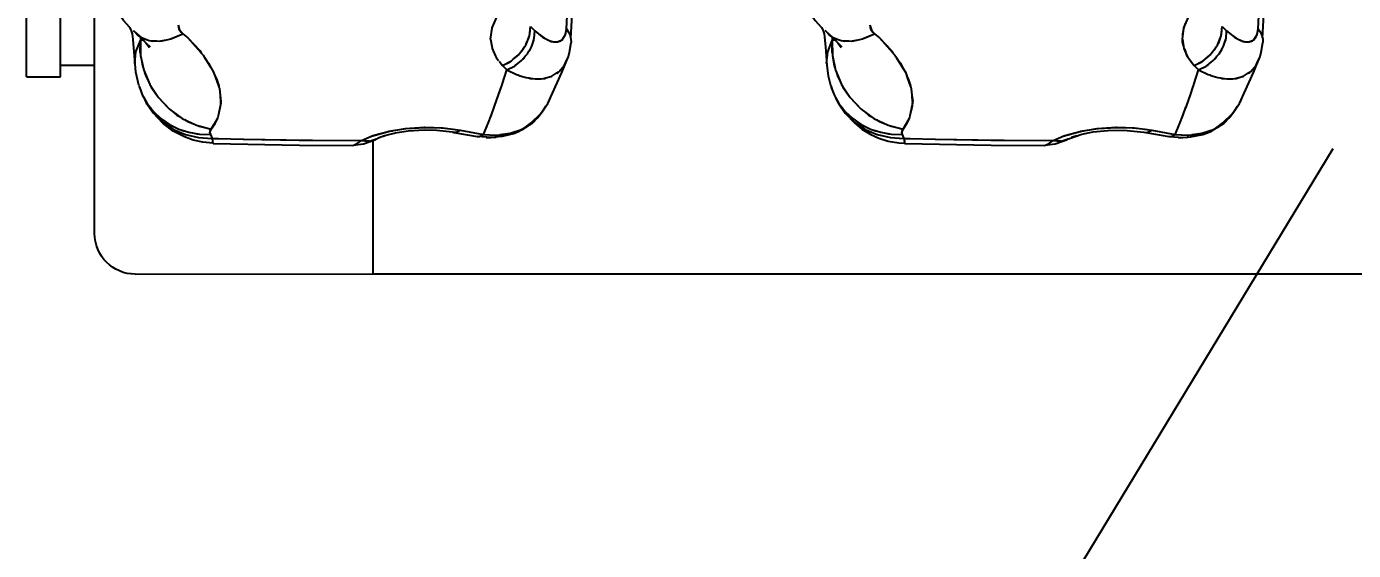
# Model space of a CAD drawing. Extents: x 33214 to 95067, y 8279 to 51908.
# Drawn here: x 42845.8 to 43236.1, y 19204.2 to 19358.4 of the extents above; entities that cross this region are included whole.
import ezdxf

# ---------------------------------------------------------------- set-up
doc = ezdxf.new("R2010")
doc.units = 0
doc.header["$LTSCALE"] = 300
doc.header["$MEASUREMENT"] = 0
doc.linetypes.add('DASHED', pattern=[0.75, 0.5, -0.25])
doc.linetypes.add('SNT-025', pattern=[0.74, 0.4, -0.17, 0, -0.17])
doc.layers.get('0').update_dxf_attribs({"linetype": 'CONTINUOUS'})
doc.layers.add('GENERATORSETT', color=1, linetype='CONTINUOUS')
doc.layers.add('Tanks', color=9, linetype='CONTINUOUS')
doc.styles.add('18', font='romans', dxfattribs={"height": 180})

# ---------------------------------------------------------------- blocks, each defined once
blk = doc.blocks.new('below 1-deck')
at = {"linetype": 'DASHED'}
blk.add_line((10000, -3525), (11000, -1875), dxfattribs=at)
at = {"linetype": 'DASHED', "style": '18'}
blk.add_text('Sludge', height=135, dxfattribs=at).set_placement((10192.14, -2758.46))
blk = doc.blocks.new('GENERATOR-BORDE')
at = {"layer": 'GENERATORSETT'}
for p, q in [((-2373.61, 567.46), (-2373.61, 567.43)), ((-2373.61, 567.43), (-2303.61, 567.32)), ((-2303.61, 567.32), (-1856.16, 567.34)), ((-2303.61, 567.32), (-2303.61, 564.17)), ((-2303.61, 567.32), (-2303.61, 564.17)), ((-2303.61, 564.17), (-2303.61, 535.12)), ((-2303.61, 564.17), (-2303.61, 535.12)), ((-2385.61, 555.46), (-2385.61, 526.54)), ((-2303.61, 535.12), (-2303.61, 534.94)), ((-2303.61, 535.12), (-2303.61, 534.94)), ((-2303.61, 534.94), (-2303.61, 528.11)), ((-2303.61, 534.94), (-2303.61, 528.11)), ((-2358.82, 526.39), (-2354.99, 527.27)), ((-2358.81, 526.39), (-2354.99, 527.28)), ((-2354.99, 527.27), (-2351.02, 527.49)), ((-2354.99, 527.28), (-2351.08, 527.49)), ((-2354.99, 527.28), (-2354.99, 527.28)), ((-2351.52, 526.36), (-2351.02, 527.5)), ((-2351.52, 526.36), (-2351.02, 527.49)), ((-2351.04, 527.49), (-2351.02, 527.5)), ((-2351.02, 527.49), (-2350.95, 527.52)), ((-2351.02, 527.49), (-2350.95, 527.52)), ((-2350.95, 527.52), (-2350.87, 528.52)), ((-2350.95, 527.52), (-2350.89, 528.42)), ((-2350.95, 527.52), (-2349.18, 527.56)), ((-2350.89, 528.42), (-2350.87, 528.52)), ((-2350.87, 528.52), (-2350.86, 528.63)), ((-2350.86, 528.63), (-2350.75, 528.97)), ((-2350.85, 528.69), (-2350.81, 528.9)), ((-2350.81, 528.9), (-2350.77, 528.91)), ((-2350.75, 528.97), (-2325.31, 529.46)), ((-2349.18, 527.56), (-2341.8, 527.69)), ((-2341.83, 527.69), (-2325.39, 528)), ((-2341.66, 527.69), (-2322.97, 528.02)), ((-2325.39, 528), (-2322.92, 528.02)), ((-2325.31, 529.46), (-2309.66, 529.55)), ((-2322.95, 528.02), (-2321.47, 528.04)), ((-2321.47, 528.04), (-2307.07, 528.1)), ((-2309.66, 529.55), (-2308.91, 529.32)), ((-2309.54, 529.52), (-2306.52, 529.14)), ((-2308.92, 529.32), (-2308.65, 529.24)), ((-2308.91, 529.31), (-2308.6, 529.22)), ((-2308.65, 529.24), (-2308.62, 529.22)), ((-2308.6, 529.22), (-2307.07, 528.1)), ((-2307.15, 528.16), (-2307.07, 528.1)), ((-2307.07, 528.1), (-2305.06, 528.33)), ((-2307.07, 528.1), (-2304.1, 526.85)), ((-2307.06, 528.1), (-2307.06, 528.1)), ((-2307.06, 528.1), (-2303.91, 526.79)), ((-2307.05, 528.1), (-2304.79, 528.27)), ((-2306.52, 529.14), (-2304.52, 528.46)), ((-2305.06, 528.33), (-2304.79, 528.27)), ((-2304.79, 528.27), (-2304.57, 528.29)), ((-2304.57, 528.29), (-2304.12, 528.13)), ((-2304.52, 528.46), (-2303.18, 527.94)), ((-2304.12, 528.13), (-2303.18, 527.94)), ((-2304.12, 528.13), (-2302.69, 527.65)), ((-2303.18, 527.94), (-2302.69, 527.65)), ((-2302.69, 527.65), (-2302.33, 527.52)), ((-2301.7, 527.1), (-2300.08, 526.68)), ((-2270.35, 527.24), (-2269, 527.2)), ((-2269, 527.2), (-2267.46, 527.17)), ((-2155.32, 526.39), (-2151.49, 527.27)), ((-2155.31, 526.39), (-2151.49, 527.28)), ((-2151.49, 527.27), (-2147.52, 527.49)), ((-2151.49, 527.28), (-2147.58, 527.49)), ((-2151.49, 527.28), (-2151.49, 527.28)), ((-2148.02, 526.36), (-2147.52, 527.5)), ((-2148.02, 526.36), (-2147.52, 527.49)), ((-2147.54, 527.49), (-2147.52, 527.5)), ((-2147.52, 527.49), (-2147.45, 527.52)), ((-2147.52, 527.49), (-2147.45, 527.52)), ((-2147.45, 527.52), (-2147.37, 528.52)), ((-2147.45, 527.52), (-2147.39, 528.42)), ((-2147.45, 527.52), (-2145.68, 527.56)), ((-2147.39, 528.42), (-2147.37, 528.52)), ((-2147.37, 528.52), (-2147.36, 528.63)), ((-2147.36, 528.63), (-2147.25, 528.97)), ((-2147.35, 528.69), (-2147.31, 528.9)), ((-2147.31, 528.9), (-2147.27, 528.91)), ((-2147.25, 528.97), (-2121.81, 529.46)), ((-2145.68, 527.56), (-2138.3, 527.69)), ((-2138.33, 527.69), (-2121.89, 528)), ((-2138.16, 527.69), (-2119.47, 528.02)), ((-2121.89, 528), (-2119.42, 528.02)), ((-2121.81, 529.46), (-2106.16, 529.55)), ((-2119.45, 528.02), (-2117.97, 528.04)), ((-2117.97, 528.04), (-2103.57, 528.1)), ((-2106.16, 529.55), (-2105.41, 529.32)), ((-2106.04, 529.52), (-2103.02, 529.14)), ((-2105.42, 529.32), (-2105.15, 529.24)), ((-2105.41, 529.31), (-2105.1, 529.22)), ((-2105.15, 529.24), (-2105.12, 529.22)), ((-2105.1, 529.22), (-2103.57, 528.1)), ((-2103.65, 528.16), (-2103.57, 528.1)), ((-2103.57, 528.1), (-2101.56, 528.33)), ((-2103.57, 528.1), (-2100.6, 526.85)), ((-2103.56, 528.1), (-2103.56, 528.1)), ((-2103.56, 528.1), (-2100.41, 526.79)), ((-2103.55, 528.1), (-2101.29, 528.27)), ((-2103.02, 529.14), (-2101.02, 528.46)), ((-2101.56, 528.33), (-2101.29, 528.27)), ((-2101.29, 528.27), (-2101.07, 528.29)), ((-2101.07, 528.29), (-2100.62, 528.13)), ((-2101.02, 528.46), (-2099.68, 527.94)), ((-2100.62, 528.13), (-2099.19, 527.65)), ((-2100.62, 528.13), (-2099.68, 527.94)), ((-2099.68, 527.94), (-2099.19, 527.65)), ((-2099.19, 527.65), (-2098.83, 527.52)), ((-2098.2, 527.1), (-2096.58, 526.68)), ((-2066.85, 527.24), (-2065.5, 527.2)), ((-2065.5, 527.2), (-2063.96, 527.17)), ((-2385.61, 526.54), (-2385.61, 496.07)), ((-2366.06, 521.68), (-2363.56, 523.4)), ((-2365.55, 522.74), (-2362.38, 524.86)), ((-2365.54, 522.75), (-2362.37, 524.86)), ((-2363.56, 523.4), (-2360.79, 524.76)), ((-2363.16, 523.6), (-2362.89, 523.78)), ((-2362.89, 523.78), (-2362.18, 524.08)), ((-2362.37, 524.86), (-2358.82, 526.39)), ((-2362.37, 524.86), (-2358.83, 526.38)), ((-2362.37, 524.86), (-2362.37, 524.86)), ((-2360.79, 524.76), (-2357.83, 525.71)), ((-2359.9, 525.04), (-2359.33, 525.28)), ((-2359.81, 521.64), (-2355.64, 523.65)), ((-2359.33, 525.28), (-2358.72, 525.42)), ((-2358.82, 526.39), (-2358.81, 526.39)), ((-2358.18, 522.54), (-2356.48, 523.25)), ((-2357.83, 525.71), (-2354.71, 526.25)), ((-2356.27, 525.98), (-2355.5, 526.15)), ((-2355.64, 523.65), (-2351.26, 524.82)), ((-2355.5, 526.15), (-2355.16, 526.17)), ((-2355.26, 523.75), (-2354.78, 523.95)), ((-2354.78, 523.95), (-2351.26, 524.82)), ((-2354.71, 526.25), (-2351.52, 526.36)), ((-2352.13, 524.6), (-2352.04, 524.61)), ((-2351.64, 525.88), (-2351.52, 526.36)), ((-2351.64, 525.84), (-2351.52, 526.36)), ((-2351.64, 525.88), (-2351.26, 524.82)), ((-2351.64, 525.84), (-2351.55, 525.32)), ((-2351.55, 525.32), (-2351.26, 524.82)), ((-2351.26, 524.82), (-2350.14, 523.16)), ((-2351.26, 524.82), (-2349.36, 521.53)), ((-2351.17, 524.67), (-2351.16, 524.67)), ((-2351.03, 524.43), (-2351.01, 524.46)), ((-2350.16, 523.2), (-2350.14, 522.89)), ((-2350.14, 523.16), (-2349.39, 521.66)), ((-2304.1, 526.85), (-2299.17, 525.43)), ((-2303.88, 526.78), (-2303.69, 526.7)), ((-2303.69, 526.7), (-2299.25, 525.44)), ((-2299.25, 525.44), (-2297.97, 525.23)), ((-2299.17, 525.43), (-2299.11, 525.41)), ((-2299.11, 525.41), (-2293.89, 524.56)), ((-2297.87, 526.03), (-2297.24, 525.93)), ((-2297.56, 525.16), (-2294.13, 524.57)), ((-2294.13, 524.57), (-2291.54, 524.4)), ((-2291.31, 524.39), (-2288.64, 524.21)), ((-2288.64, 524.21), (-2288.41, 524.22)), ((-2288.4, 524.22), (-2283.15, 524.4)), ((-2283.43, 524.39), (-2280.05, 524.77)), ((-2283.15, 524.4), (-2282.5, 524.49)), ((-2282.38, 524.51), (-2278.03, 525.11)), ((-2281.59, 524.6), (-2281.57, 524.62)), ((-2280.31, 525.63), (-2279.87, 525.77)), ((-2280.05, 524.77), (-2278.03, 525.11)), ((-2279.87, 525.77), (-2273.02, 526.98)), ((-2279.87, 525.77), (-2279.59, 525.73)), ((-2279.42, 525.75), (-2278.03, 525.11)), ((-2279.26, 525.68), (-2278.96, 525.63)), ((-2278.96, 525.63), (-2278.03, 525.11)), ((-2278.03, 525.11), (-2271.18, 526.39)), ((-2278.03, 525.11), (-2271.18, 526.39)), ((-2273.02, 526.98), (-2272.53, 526.92)), ((-2272.53, 526.92), (-2272.3, 526.93)), ((-2272.53, 526.92), (-2272.21, 526.89)), ((-2272.3, 526.93), (-2272.21, 526.89)), ((-2272.21, 526.89), (-2272.11, 526.88)), ((-2272.11, 526.88), (-2271.18, 526.39)), ((-2271.18, 526.39), (-2267.68, 526.55)), ((-2271.18, 526.39), (-2267.5, 526.53)), ((-2271.18, 526.39), (-2270.18, 524.01)), ((-2271.18, 526.39), (-2270.09, 523.78)), ((-2270.24, 524.13), (-2270.23, 524.13)), ((-2270.18, 524.01), (-2270.07, 523.72)), ((-2270.07, 523.72), (-2269.88, 523.28)), ((-2269.88, 523.28), (-2268.86, 520.58)), ((-2267.68, 526.55), (-2267.49, 526.53)), ((-2267.49, 526.53), (-2267.32, 526.53)), ((-2267.32, 526.53), (-2266.36, 526.41)), ((-2266.37, 526.41), (-2264.35, 526.19)), ((-2266.34, 526.4), (-2263.99, 526.1)), ((-2264.35, 526.19), (-2263.98, 526.09)), ((-2263.98, 526.1), (-2263.64, 526.05)), ((-2263.64, 526.05), (-2262.73, 525.75)), ((-2262.74, 525.76), (-2261.28, 525.36)), ((-2262.71, 525.75), (-2260.61, 525.07)), ((-2261.28, 525.36), (-2260.59, 525.06)), ((-2260.95, 525.66), (-2259.27, 524.48)), ((-2260.95, 525.66), (-2259.26, 524.48)), ((-2260.6, 525.06), (-2260.26, 524.95)), ((-2260.26, 524.95), (-2259.26, 524.48)), ((-2259.27, 524.48), (-2259.27, 524.48)), ((-2259.26, 524.48), (-2258.69, 524.21)), ((-2259.26, 524.48), (-2257.13, 522.97)), ((-2259.26, 524.48), (-2258.5, 523.98)), ((-2258.69, 524.21), (-2256.82, 523)), ((-2258.5, 523.98), (-2258.04, 523.61)), ((-2257.06, 523.16), (-2256.86, 523.04)), ((-2162.56, 521.68), (-2160.06, 523.4)), ((-2162.05, 522.74), (-2158.88, 524.86)), ((-2162.04, 522.75), (-2158.87, 524.86)), ((-2160.06, 523.4), (-2157.29, 524.76)), ((-2159.66, 523.6), (-2159.39, 523.78)), ((-2159.39, 523.78), (-2158.68, 524.08)), ((-2158.87, 524.86), (-2155.32, 526.39)), ((-2158.87, 524.86), (-2155.33, 526.38)), ((-2158.87, 524.86), (-2158.87, 524.86)), ((-2157.29, 524.76), (-2154.33, 525.71)), ((-2156.4, 525.04), (-2155.83, 525.28)), ((-2156.31, 521.64), (-2152.14, 523.65)), ((-2155.83, 525.28), (-2155.22, 525.42)), ((-2155.32, 526.39), (-2155.31, 526.39)), ((-2154.68, 522.54), (-2152.98, 523.25)), ((-2154.33, 525.71), (-2151.21, 526.25)), ((-2152.77, 525.98), (-2152, 526.15)), ((-2152.14, 523.65), (-2147.76, 524.82)), ((-2152, 526.15), (-2151.66, 526.17)), ((-2151.76, 523.75), (-2151.28, 523.95)), ((-2151.28, 523.95), (-2147.76, 524.82)), ((-2151.21, 526.25), (-2148.02, 526.36)), ((-2148.63, 524.6), (-2148.54, 524.61)), ((-2148.14, 525.84), (-2148.02, 526.36)), ((-2148.14, 525.88), (-2148.02, 526.36)), ((-2148.14, 525.88), (-2147.76, 524.82)), ((-2148.14, 525.84), (-2148.05, 525.32)), ((-2148.05, 525.32), (-2147.76, 524.82)), ((-2147.76, 524.82), (-2146.64, 523.16)), ((-2147.76, 524.82), (-2145.86, 521.53)), ((-2147.67, 524.67), (-2147.66, 524.67)), ((-2147.53, 524.43), (-2147.51, 524.46)), ((-2146.66, 523.2), (-2146.64, 522.89)), ((-2146.64, 523.16), (-2145.89, 521.66)), ((-2100.6, 526.85), (-2095.67, 525.43)), ((-2100.38, 526.78), (-2100.19, 526.7)), ((-2100.19, 526.7), (-2095.75, 525.44)), ((-2095.75, 525.44), (-2094.47, 525.23)), ((-2095.67, 525.43), (-2095.61, 525.41)), ((-2095.61, 525.41), (-2090.39, 524.56)), ((-2094.37, 526.03), (-2093.74, 525.93)), ((-2094.06, 525.16), (-2090.63, 524.57)), ((-2090.63, 524.57), (-2088.04, 524.4)), ((-2087.81, 524.39), (-2085.14, 524.21)), ((-2085.14, 524.21), (-2084.91, 524.22)), ((-2084.9, 524.22), (-2079.65, 524.4)), ((-2079.93, 524.39), (-2076.55, 524.77)), ((-2079.65, 524.4), (-2079, 524.49)), ((-2078.88, 524.51), (-2074.53, 525.11)), ((-2078.09, 524.6), (-2078.07, 524.62)), ((-2076.81, 525.63), (-2076.37, 525.77)), ((-2076.55, 524.77), (-2074.53, 525.11)), ((-2076.37, 525.77), (-2069.52, 526.98)), ((-2076.37, 525.77), (-2076.09, 525.73)), ((-2075.92, 525.75), (-2074.53, 525.11)), ((-2075.76, 525.68), (-2075.46, 525.63)), ((-2075.46, 525.63), (-2074.53, 525.11)), ((-2074.53, 525.11), (-2067.68, 526.39)), ((-2074.53, 525.11), (-2067.68, 526.39)), ((-2069.52, 526.98), (-2069.03, 526.92)), ((-2069.03, 526.92), (-2068.8, 526.93)), ((-2069.03, 526.92), (-2068.71, 526.89)), ((-2068.8, 526.93), (-2068.71, 526.89)), ((-2068.71, 526.89), (-2068.61, 526.88)), ((-2068.61, 526.88), (-2067.68, 526.39)), ((-2067.68, 526.39), (-2064.18, 526.55)), ((-2067.68, 526.39), (-2064, 526.53)), ((-2067.68, 526.39), (-2066.59, 523.78)), ((-2067.68, 526.39), (-2066.68, 524.01)), ((-2066.74, 524.13), (-2066.73, 524.13)), ((-2066.68, 524.01), (-2066.57, 523.72)), ((-2066.57, 523.72), (-2066.38, 523.28)), ((-2066.38, 523.28), (-2065.36, 520.58)), ((-2064.18, 526.55), (-2063.99, 526.53)), ((-2063.99, 526.53), (-2063.82, 526.53)), ((-2063.82, 526.53), (-2062.86, 526.41)), ((-2062.87, 526.41), (-2060.85, 526.19)), ((-2062.84, 526.4), (-2060.49, 526.1)), ((-2060.85, 526.19), (-2060.48, 526.09)), ((-2060.48, 526.1), (-2060.14, 526.05)), ((-2060.14, 526.05), (-2059.23, 525.75)), ((-2059.24, 525.76), (-2057.78, 525.36)), ((-2059.21, 525.75), (-2057.11, 525.07)), ((-2057.78, 525.36), (-2057.09, 525.06)), ((-2057.45, 525.66), (-2055.76, 524.48)), ((-2057.45, 525.66), (-2055.77, 524.48)), ((-2057.1, 525.06), (-2056.76, 524.95)), ((-2056.76, 524.95), (-2055.76, 524.48)), ((-2055.77, 524.48), (-2055.77, 524.48)), ((-2055.76, 524.48), (-2055, 523.98)), ((-2055.76, 524.48), (-2053.63, 522.97)), ((-2055.76, 524.48), (-2055.19, 524.21)), ((-2055.19, 524.21), (-2053.32, 523)), ((-2055, 523.98), (-2054.54, 523.61)), ((-2053.56, 523.16), (-2053.36, 523.04)), ((-2370.37, 517.01), (-2368.24, 520.1)), ((-2370.37, 517.02), (-2368.25, 520.09)), ((-2370.37, 517.02), (-2368.43, 519.83)), ((-2370.1, 517.26), (-2368.26, 519.62)), ((-2368.75, 519.05), (-2368.52, 519.28)), ((-2368.26, 519.62), (-2366.06, 521.68)), ((-2368.24, 520.1), (-2365.55, 522.74)), ((-2368.24, 520.1), (-2365.55, 522.74)), ((-2368.24, 520.1), (-2368.24, 520.1)), ((-2365.55, 522.74), (-2365.54, 522.75)), ((-2363.59, 518.89), (-2359.81, 521.64)), ((-2362.83, 519.44), (-2361.37, 520.63)), ((-2361.37, 520.63), (-2360.41, 521.2)), ((-2361.25, 520.7), (-2360.95, 520.81)), ((-2359.14, 521.96), (-2358.18, 522.54)), ((-2357.99, 522.62), (-2357.52, 522.74)), ((-2350.1, 522.8), (-2349.96, 522.81)), ((-2350.1, 522.8), (-2349.96, 522.81)), ((-2349.39, 521.66), (-2349.35, 521.48)), ((-2349.34, 521.5), (-2349.26, 521.36)), ((-2349.26, 521.36), (-2349.02, 520.18)), ((-2349.07, 520.35), (-2348.5, 517.99)), ((-2348.93, 519.74), (-2348.47, 517.55)), ((-2268.86, 520.59), (-2268.11, 518.64)), ((-2268.76, 520.32), (-2268.01, 518.34)), ((-2257.13, 522.97), (-2254.42, 520.32)), ((-2256.86, 523.04), (-2256.84, 523.02)), ((-2256.82, 523), (-2256.6, 522.82)), ((-2256.6, 522.82), (-2255.39, 521.54)), ((-2256.6, 522.82), (-2254.78, 520.89)), ((-2256.59, 522.45), (-2255.86, 521.86)), ((-2255.86, 521.86), (-2255.06, 520.96)), ((-2255.39, 521.54), (-2255.39, 521.54)), ((-2255.39, 521.54), (-2254.78, 520.89)), ((-2254.78, 520.89), (-2253.63, 519.34)), ((-2254.42, 520.32), (-2252.27, 517.23)), ((-2254.09, 519.85), (-2253.63, 519.34)), ((-2253.63, 519.34), (-2252.84, 518.05)), ((-2166.87, 517.01), (-2164.74, 520.1)), ((-2166.87, 517.02), (-2164.75, 520.09)), ((-2166.87, 517.02), (-2164.93, 519.83)), ((-2166.6, 517.26), (-2164.76, 519.62)), ((-2165.25, 519.05), (-2165.02, 519.28)), ((-2164.76, 519.62), (-2162.56, 521.68)), ((-2164.74, 520.1), (-2162.05, 522.74)), ((-2164.74, 520.1), (-2162.05, 522.74)), ((-2164.74, 520.1), (-2164.74, 520.1)), ((-2162.05, 522.74), (-2162.04, 522.75)), ((-2160.09, 518.89), (-2156.31, 521.64)), ((-2159.33, 519.44), (-2157.87, 520.63)), ((-2157.87, 520.63), (-2156.91, 521.2)), ((-2157.75, 520.7), (-2157.45, 520.81)), ((-2155.64, 521.96), (-2154.68, 522.54)), ((-2154.49, 522.62), (-2154.02, 522.74)), ((-2146.6, 522.8), (-2146.46, 522.81)), ((-2146.6, 522.8), (-2146.46, 522.81)), ((-2145.89, 521.66), (-2145.85, 521.48)), ((-2145.84, 521.5), (-2145.76, 521.36)), ((-2145.76, 521.36), (-2145.52, 520.18)), ((-2145.57, 520.35), (-2145, 517.99)), ((-2145.43, 519.74), (-2144.97, 517.55)), ((-2065.36, 520.59), (-2064.61, 518.64)), ((-2065.26, 520.32), (-2064.51, 518.34)), ((-2053.63, 522.97), (-2050.92, 520.32)), ((-2053.36, 523.04), (-2053.34, 523.02)), ((-2053.32, 523), (-2053.1, 522.82)), ((-2053.1, 522.82), (-2051.28, 520.89)), ((-2053.1, 522.82), (-2051.89, 521.54)), ((-2053.09, 522.45), (-2052.36, 521.86)), ((-2052.36, 521.86), (-2051.56, 520.96)), ((-2051.89, 521.54), (-2051.28, 520.89)), ((-2051.89, 521.54), (-2051.89, 521.54)), ((-2051.28, 520.89), (-2050.13, 519.34)), ((-2050.92, 520.32), (-2048.77, 517.23)), ((-2050.59, 519.85), (-2050.13, 519.34)), ((-2050.13, 519.34), (-2049.34, 518.05)), ((-2371.55, 514.66), (-2371.12, 515.44)), ((-2371.12, 515.44), (-2370.1, 517.26)), ((-2371.12, 515.44), (-2370.88, 515.99)), ((-2370.88, 515.99), (-2370.37, 517.01)), ((-2370.88, 515.99), (-2370.54, 516.48)), ((-2370.84, 515.94), (-2370.72, 516.22)), ((-2370.84, 515.93), (-2370.72, 516.22)), ((-2370.37, 517.01), (-2370.37, 517.02)), ((-2369.37, 511.64), (-2366.82, 515.51)), ((-2369.18, 518.44), (-2368.75, 519.05)), ((-2368.92, 512.44), (-2366.82, 515.51)), ((-2366.82, 515.51), (-2363.59, 518.89)), ((-2366.82, 515.51), (-2364.28, 518.26)), ((-2364.28, 518.26), (-2363.86, 518.6)), ((-2348.68, 514.77), (-2348.41, 516.68)), ((-2348.63, 515.08), (-2348.44, 517.19)), ((-2348.56, 515.85), (-2348.54, 515.74)), ((-2348.5, 517.99), (-2348.46, 517.42)), ((-2348.45, 517.46), (-2348.43, 517.36)), ((-2348.45, 517.27), (-2348.41, 516.68)), ((-2348.44, 517.25), (-2348.43, 517.36)), ((-2268.11, 518.64), (-2268, 518.32)), ((-2268, 518.32), (-2267.89, 518.02)), ((-2267.89, 518.02), (-2266.73, 514.66)), ((-2252.05, 516.77), (-2251.88, 516.49)), ((-2251.88, 516.49), (-2251.68, 515.99)), ((-2168.05, 514.66), (-2167.62, 515.44)), ((-2167.62, 515.44), (-2166.6, 517.26)), ((-2167.62, 515.44), (-2167.38, 515.99)), ((-2167.38, 515.99), (-2166.87, 517.01)), ((-2167.38, 515.99), (-2167.04, 516.48)), ((-2167.34, 515.94), (-2167.22, 516.22)), ((-2167.34, 515.93), (-2167.22, 516.22)), ((-2166.87, 517.01), (-2166.87, 517.02)), ((-2165.87, 511.64), (-2163.32, 515.51)), ((-2165.68, 518.44), (-2165.25, 519.05)), ((-2165.42, 512.44), (-2163.32, 515.51)), ((-2163.32, 515.51), (-2160.09, 518.89)), ((-2163.32, 515.51), (-2160.78, 518.26)), ((-2160.78, 518.26), (-2160.36, 518.6)), ((-2145.18, 514.77), (-2144.91, 516.68)), ((-2145.13, 515.08), (-2144.94, 517.19)), ((-2145.06, 515.85), (-2145.04, 515.74)), ((-2145, 517.99), (-2144.96, 517.42)), ((-2144.95, 517.46), (-2144.93, 517.36)), ((-2144.95, 517.27), (-2144.91, 516.68)), ((-2144.94, 517.25), (-2144.93, 517.36)), ((-2064.61, 518.64), (-2064.5, 518.32)), ((-2064.5, 518.32), (-2064.39, 518.02)), ((-2064.39, 518.02), (-2063.23, 514.66)), ((-2048.55, 516.77), (-2048.38, 516.49)), ((-2048.38, 516.49), (-2048.18, 515.99)), ((-2372.58, 511.86), (-2372.44, 512.26)), ((-2372.44, 512.26), (-2372.07, 513.24)), ((-2372.44, 512.26), (-2372.37, 512.57)), ((-2372.37, 512.57), (-2372.07, 513.26)), ((-2372.07, 513.26), (-2371.55, 514.66)), ((-2371.14, 507.43), (-2369.37, 511.64)), ((-2369.15, 511.97), (-2368.92, 512.44)), ((-2350.1, 509.33), (-2349.02, 512.35)), ((-2349.63, 510.3), (-2349.07, 512.05)), ((-2349.07, 512.05), (-2349.01, 512.47)), ((-2348.99, 512.44), (-2348.84, 512.87)), ((-2348.84, 512.87), (-2348.65, 514.86)), ((-2266.73, 514.67), (-2265.98, 512.5)), ((-2266.62, 514.36), (-2265.9, 512.28)), ((-2265.98, 512.5), (-2265.89, 512.23)), ((-2265.89, 512.23), (-2265.82, 512.04)), ((-2265.82, 512.04), (-2265.61, 511.39)), ((-2265.61, 511.39), (-2264.31, 507.35)), ((-2169.08, 511.86), (-2168.94, 512.26)), ((-2168.94, 512.26), (-2168.57, 513.24)), ((-2168.94, 512.26), (-2168.87, 512.57)), ((-2168.87, 512.57), (-2168.57, 513.26)), ((-2168.57, 513.26), (-2168.05, 514.66)), ((-2167.64, 507.43), (-2165.87, 511.64)), ((-2165.65, 511.97), (-2165.42, 512.44)), ((-2146.6, 509.33), (-2145.52, 512.35)), ((-2146.13, 510.3), (-2145.57, 512.05)), ((-2145.57, 512.05), (-2145.51, 512.47)), ((-2145.49, 512.44), (-2145.34, 512.87)), ((-2145.34, 512.87), (-2145.15, 514.86)), ((-2063.23, 514.67), (-2062.48, 512.5)), ((-2063.12, 514.36), (-2062.4, 512.28)), ((-2062.48, 512.5), (-2062.39, 512.23)), ((-2062.39, 512.23), (-2062.32, 512.04)), ((-2062.32, 512.04), (-2062.11, 511.39)), ((-2062.11, 511.39), (-2060.81, 507.35)), ((-2405.61, 509.37), (-2395.61, 509.37)), ((-2405.61, 509.37), (-2405.61, 507.04)), ((-2395.61, 509.37), (-2395.61, 507.04)), ((-2370.86, 508.11), (-2370.53, 509.14)), ((-2370.53, 509.14), (-2369.73, 510.79)), ((-2351.4, 506.66), (-2350.57, 508.02)), ((-2350.57, 508.02), (-2350.18, 509.11)), ((-2350.24, 509.04), (-2349.63, 510.3)), ((-2264.31, 507.35), (-2261.44, 508.71)), ((-2261.44, 508.71), (-2261.04, 508.84)), ((-2261.03, 508.84), (-2260.07, 509.15)), ((-2260.75, 508.97), (-2260.05, 509.15)), ((-2260.06, 509.15), (-2258.64, 509.6)), ((-2258.64, 509.6), (-2257.9, 509.71)), ((-2257.9, 509.71), (-2257.34, 509.85)), ((-2257.88, 509.71), (-2256.79, 509.88)), ((-2257.34, 509.85), (-2256.77, 509.88)), ((-2256.77, 509.88), (-2255.95, 510)), ((-2255.95, 510), (-2254.9, 509.95)), ((-2254.9, 509.95), (-2254.21, 509.97)), ((-2254.86, 509.95), (-2253.65, 509.89)), ((-2254.21, 509.97), (-2253.6, 509.89)), ((-2253.61, 509.89), (-2253.41, 509.88)), ((-2253.41, 509.88), (-2253.27, 509.84)), ((-2253.27, 509.84), (-2252.93, 509.78)), ((-2253.24, 509.83), (-2251.32, 509.26)), ((-2252.16, 509.55), (-2252.14, 509.51)), ((-2251.98, 509.5), (-2251.96, 509.45)), ((-2251.45, 509.34), (-2251.3, 509.25)), ((-2251.3, 509.26), (-2251.09, 509.2)), ((-2251.09, 509.2), (-2249.61, 508.26)), ((-2249.62, 508.27), (-2249.14, 507.99)), ((-2249.52, 508.21), (-2249.11, 507.95)), ((-2249.14, 507.99), (-2249.1, 507.94)), ((-2249.11, 507.95), (-2249.05, 507.91)), ((-2249.05, 507.91), (-2247.39, 506)), ((-2167.36, 508.11), (-2167.03, 509.14)), ((-2167.03, 509.14), (-2166.23, 510.79)), ((-2147.9, 506.66), (-2147.07, 508.02)), ((-2147.07, 508.02), (-2146.68, 509.11)), ((-2146.74, 509.04), (-2146.13, 510.3)), ((-2060.81, 507.35), (-2057.94, 508.71)), ((-2057.94, 508.71), (-2057.54, 508.84)), ((-2057.54, 508.84), (-2057.25, 508.97)), ((-2057.53, 508.84), (-2056.57, 509.15)), ((-2057.25, 508.97), (-2056.55, 509.15)), ((-2056.56, 509.15), (-2055.14, 509.6)), ((-2055.14, 509.6), (-2054.4, 509.71)), ((-2054.4, 509.71), (-2053.84, 509.85)), ((-2054.38, 509.71), (-2053.29, 509.88)), ((-2053.84, 509.85), (-2053.27, 509.88)), ((-2053.27, 509.88), (-2052.45, 510)), ((-2052.45, 510), (-2051.4, 509.95)), ((-2051.4, 509.95), (-2050.71, 509.97)), ((-2051.36, 509.95), (-2050.15, 509.89)), ((-2050.71, 509.97), (-2050.1, 509.89)), ((-2050.11, 509.89), (-2049.91, 509.88)), ((-2049.91, 509.88), (-2049.77, 509.84)), ((-2049.77, 509.84), (-2049.43, 509.78)), ((-2049.74, 509.83), (-2047.82, 509.26)), ((-2049.43, 509.78), (-2047.95, 509.34)), ((-2048.66, 509.55), (-2048.64, 509.51)), ((-2048.48, 509.5), (-2048.46, 509.45)), ((-2047.95, 509.34), (-2047.8, 509.25)), ((-2047.8, 509.26), (-2047.59, 509.2)), ((-2047.59, 509.2), (-2046.11, 508.26)), ((-2046.12, 508.27), (-2045.64, 507.99)), ((-2046.02, 508.21), (-2045.61, 507.95)), ((-2045.64, 507.99), (-2045.6, 507.94)), ((-2045.61, 507.95), (-2045.55, 507.91)), ((-2045.55, 507.91), (-2043.89, 506)), ((-2405.61, 507.04), (-2405.61, 497.15)), ((-2395.61, 507.04), (-2395.61, 497.15)), ((-2395.61, 506), (-2385.61, 506)), ((-2385.61, 506), (-2385.61, 496.14)), ((-2373.78, 505.5), (-2373.78, 505.51)), ((-2373.78, 505.5), (-2373.41, 502.06)), ((-2373.78, 505.5), (-2373.41, 502.07)), ((-2373.78, 505.5), (-2373.78, 505.5)), ((-2373.78, 505.5), (-2373.78, 505.5)), ((-2372.05, 503.07), (-2371.14, 507.43)), ((-2371.87, 503.94), (-2371.61, 505.7)), ((-2371.61, 505.7), (-2371.29, 506.73)), ((-2353.67, 502.97), (-2353.21, 503.71)), ((-2353.25, 503.68), (-2352.03, 505.37)), ((-2353.16, 503.8), (-2351.42, 506.64)), ((-2352.03, 505.37), (-2351.4, 506.67)), ((-2267.61, 503.34), (-2267.45, 503.69)), ((-2267.45, 503.69), (-2266.73, 504.62)), ((-2266.58, 504.8), (-2265.6, 506.05)), ((-2266.13, 505.45), (-2265.6, 506.05)), ((-2265.6, 506.05), (-2265.3, 506.36)), ((-2265.6, 506.05), (-2265.52, 506.13)), ((-2265.6, 506.05), (-2263.36, 504.93)), ((-2265.6, 506.05), (-2263.13, 504.75)), ((-2265.3, 506.36), (-2264.31, 507.35)), ((-2264.64, 505.57), (-2264.63, 505.54)), ((-2264.31, 507.35), (-2262.06, 506.24)), ((-2264.06, 505.24), (-2264.02, 505.26)), ((-2263.36, 504.93), (-2263.13, 504.75)), ((-2263.13, 504.75), (-2262.93, 504.65)), ((-2262.93, 504.65), (-2262.4, 504.18)), ((-2262.4, 504.18), (-2261.3, 503.32)), ((-2262.4, 504.18), (-2260.91, 502.87)), ((-2262.06, 506.24), (-2261.83, 506.06)), ((-2261.83, 506.06), (-2261.63, 505.95)), ((-2261.83, 506.06), (-2261.1, 505.49)), ((-2261.63, 505.95), (-2261.1, 505.49)), ((-2261.1, 505.49), (-2260, 504.62)), ((-2260, 504.62), (-2259.6, 504.17)), ((-2259.6, 504.17), (-2259.26, 503.86)), ((-2259.6, 504.17), (-2258.89, 503.35)), ((-2259.26, 503.86), (-2258.89, 503.35)), ((-2247.39, 506), (-2247.39, 505.99)), ((-2247.39, 505.99), (-2247.05, 505.25)), ((-2247.39, 505.99), (-2247.37, 505.97)), ((-2247.37, 505.97), (-2247, 505.16)), ((-2247.03, 505.22), (-2246.21, 503.46)), ((-2170.28, 505.5), (-2170.28, 505.51)), ((-2170.28, 505.5), (-2170.28, 505.5)), ((-2170.28, 505.5), (-2169.91, 502.07)), ((-2170.28, 505.5), (-2170.28, 505.5)), ((-2170.28, 505.5), (-2169.91, 502.06)), ((-2168.55, 503.07), (-2167.64, 507.43)), ((-2168.37, 503.94), (-2168.11, 505.7)), ((-2168.11, 505.7), (-2167.79, 506.73)), ((-2150.17, 502.97), (-2149.71, 503.71)), ((-2149.75, 503.68), (-2148.53, 505.37)), ((-2149.66, 503.8), (-2147.92, 506.64)), ((-2148.53, 505.37), (-2147.9, 506.67)), ((-2064.34, 503), (-2062.63, 505.45)), ((-2064.11, 503.34), (-2063.95, 503.69)), ((-2063.95, 503.69), (-2063.23, 504.62)), ((-2063.08, 504.8), (-2062.1, 506.05)), ((-2062.63, 505.45), (-2062.1, 506.05)), ((-2062.1, 506.05), (-2061.8, 506.36)), ((-2062.1, 506.05), (-2062.02, 506.13)), ((-2062.1, 506.05), (-2059.63, 504.75)), ((-2062.1, 506.05), (-2059.86, 504.93)), ((-2061.8, 506.36), (-2060.81, 507.35)), ((-2061.14, 505.57), (-2061.13, 505.54)), ((-2060.81, 507.35), (-2058.56, 506.24)), ((-2060.56, 505.24), (-2060.52, 505.26)), ((-2059.86, 504.93), (-2059.63, 504.75)), ((-2059.63, 504.75), (-2059.43, 504.65)), ((-2059.43, 504.65), (-2058.9, 504.18)), ((-2058.9, 504.18), (-2057.41, 502.87)), ((-2058.9, 504.18), (-2057.8, 503.32)), ((-2058.56, 506.24), (-2058.33, 506.06)), ((-2058.33, 506.06), (-2057.6, 505.49)), ((-2058.33, 506.06), (-2058.13, 505.95)), ((-2058.13, 505.95), (-2057.6, 505.49)), ((-2057.6, 505.49), (-2056.5, 504.62)), ((-2056.5, 504.62), (-2056.1, 504.17)), ((-2056.1, 504.17), (-2055.39, 503.35)), ((-2056.1, 504.17), (-2055.76, 503.86)), ((-2055.76, 503.86), (-2055.39, 503.35)), ((-2043.89, 506), (-2043.89, 505.99)), ((-2043.89, 505.99), (-2043.55, 505.25)), ((-2043.89, 505.99), (-2043.87, 505.97)), ((-2043.87, 505.97), (-2043.5, 505.16)), ((-2043.53, 505.22), (-2042.71, 503.46)), ((-2373.48, 502.7), (-2373.48, 502.7)), ((-2373.41, 502.07), (-2373.41, 502.06)), ((-2373.41, 502.06), (-2372.06, 498.73)), ((-2373.41, 502.06), (-2372.06, 498.73)), ((-2372.13, 502.2), (-2372.05, 502.7)), ((-2372.13, 502.2), (-2372.06, 498.73)), ((-2372.06, 498.73), (-2372.05, 503.07)), ((-2370.48, 499.37), (-2369.48, 500.8)), ((-2370.48, 499.37), (-2369.25, 500.61)), ((-2358.13, 497.94), (-2353.67, 502.97)), ((-2358.13, 497.94), (-2354.66, 501.69)), ((-2354.66, 501.69), (-2354.1, 502.48)), ((-2269.08, 498.27), (-2268.73, 500.41)), ((-2268.73, 500.41), (-2268.62, 501.08)), ((-2268.62, 501.08), (-2267.62, 503.32)), ((-2268.51, 501.05), (-2268.51, 501.07)), ((-2261.3, 503.32), (-2260.91, 502.87)), ((-2260.91, 502.87), (-2260.56, 502.57)), ((-2260.56, 502.57), (-2260.2, 502.06)), ((-2260.2, 502.06), (-2259.57, 501.34)), ((-2260.2, 502.06), (-2258.74, 500.03)), ((-2259.57, 501.34), (-2259.1, 500.54)), ((-2258.89, 503.35), (-2258.26, 502.63)), ((-2258.74, 500.03), (-2257.63, 497.28)), ((-2258.26, 502.63), (-2257.8, 501.82)), ((-2257.8, 501.82), (-2257.43, 501.31)), ((-2257.8, 501.82), (-2257.27, 500.91)), ((-2257.43, 501.31), (-2257.27, 500.91)), ((-2257.27, 500.91), (-2256.98, 500.39)), ((-2256.98, 500.39), (-2256.58, 499.15)), ((-2246.21, 503.46), (-2246.19, 503.39)), ((-2246.19, 503.39), (-2246.19, 503.38)), ((-2246.19, 503.39), (-2245.88, 502.17)), ((-2246.19, 503.39), (-2246.19, 503.38)), ((-2246.19, 503.38), (-2246.19, 503.36)), ((-2245.88, 502.17), (-2245.43, 499.29)), ((-2169.98, 502.7), (-2169.98, 502.7)), ((-2169.91, 502.07), (-2169.91, 502.06)), ((-2169.91, 502.06), (-2168.56, 498.73)), ((-2169.91, 502.06), (-2168.56, 498.73)), ((-2168.63, 502.2), (-2168.55, 502.7)), ((-2168.63, 502.2), (-2168.56, 498.73)), ((-2168.56, 498.73), (-2168.55, 503.07)), ((-2166.98, 499.37), (-2165.98, 500.8)), ((-2166.98, 499.37), (-2165.75, 500.61)), ((-2154.63, 497.94), (-2150.17, 502.97)), ((-2154.63, 497.94), (-2151.16, 501.69)), ((-2151.16, 501.69), (-2150.6, 502.48)), ((-2065.58, 498.27), (-2065.23, 500.41)), ((-2065.23, 500.41), (-2065.12, 501.08)), ((-2065.12, 501.08), (-2064.12, 503.32)), ((-2065.01, 501.05), (-2065.01, 501.07)), ((-2064.98, 501.13), (-2064.34, 503)), ((-2057.8, 503.32), (-2057.41, 502.87)), ((-2057.41, 502.87), (-2057.06, 502.57)), ((-2057.06, 502.57), (-2056.7, 502.06)), ((-2056.7, 502.06), (-2055.24, 500.03)), ((-2056.7, 502.06), (-2056.07, 501.34)), ((-2056.07, 501.34), (-2055.6, 500.54)), ((-2055.39, 503.35), (-2054.76, 502.63)), ((-2055.24, 500.03), (-2054.13, 497.28)), ((-2054.76, 502.63), (-2054.3, 501.82)), ((-2054.3, 501.82), (-2053.77, 500.91)), ((-2054.3, 501.82), (-2053.93, 501.31)), ((-2053.93, 501.31), (-2053.77, 500.91)), ((-2053.77, 500.91), (-2053.48, 500.39)), ((-2053.48, 500.39), (-2053.08, 499.15)), ((-2042.71, 503.46), (-2042.69, 503.39)), ((-2042.69, 503.39), (-2042.38, 502.17)), ((-2042.69, 503.39), (-2042.69, 503.38)), ((-2042.69, 503.39), (-2042.69, 503.38)), ((-2042.69, 503.38), (-2042.69, 503.36)), ((-2042.38, 502.17), (-2041.93, 499.29)), ((-2405.61, 497.15), (-2405.61, 435.65)), ((-2395.61, 497.15), (-2395.61, 435.63)), ((-2385.61, 496.14), (-2385.61, 486.29)), ((-2385.61, 496.07), (-2385.61, 455.53)), ((-2374.27, 495.73), (-2374.01, 495.96)), ((-2374.01, 495.96), (-2372.03, 497.73)), ((-2373.42, 496.49), (-2372.84, 497.15)), ((-2372.84, 497.15), (-2371.96, 497.87)), ((-2372.84, 497.15), (-2372.37, 497.43)), ((-2372.11, 497.75), (-2372.06, 498.73)), ((-2372.11, 497.75), (-2372.06, 498.73)), ((-2372.06, 498.73), (-2371.41, 498.42)), ((-2372.06, 498.73), (-2371.46, 498.37)), ((-2372.03, 497.73), (-2371.48, 497.95)), ((-2371.96, 497.87), (-2370.48, 499.37)), ((-2371.48, 497.95), (-2370.03, 498.51)), ((-2371.48, 497.95), (-2370.82, 498.33)), ((-2370.82, 498.33), (-2370.03, 498.51)), ((-2370.69, 498.25), (-2370.63, 498.37)), ((-2370.35, 498.39), (-2370.34, 498.44)), ((-2370.03, 498.51), (-2369.49, 498.72)), ((-2369.49, 498.72), (-2368.99, 498.75)), ((-2368.99, 498.75), (-2368.41, 498.88)), ((-2368.99, 498.75), (-2367.24, 498.84)), ((-2368.61, 498.84), (-2368.54, 498.77)), ((-2368.52, 498.86), (-2368.42, 498.78)), ((-2368.41, 498.88), (-2367.24, 498.84)), ((-2367.26, 498.84), (-2367.26, 498.84)), ((-2367.24, 498.84), (-2366.48, 498.88)), ((-2366.48, 498.88), (-2366.1, 498.8)), ((-2366.1, 498.8), (-2365.68, 498.79)), ((-2366.1, 498.8), (-2363.98, 498.37)), ((-2365.87, 498.76), (-2365.79, 498.79)), ((-2365.68, 498.79), (-2363.98, 498.37)), ((-2363.98, 498.37), (-2363.14, 498.2)), ((-2363.14, 498.2), (-2362.94, 498.12)), ((-2362.94, 498.12), (-2362.71, 498.06)), ((-2362.94, 498.12), (-2359.61, 496.71)), ((-2362.71, 498.06), (-2359.61, 496.71)), ((-2360.78, 495.27), (-2360.49, 495.78)), ((-2360.54, 495.7), (-2359.61, 496.71)), ((-2360.49, 495.78), (-2360.1, 496.27)), ((-2360.1, 496.27), (-2359.61, 496.71)), ((-2359.61, 496.71), (-2358.13, 497.94)), ((-2359.61, 496.71), (-2358.13, 497.94)), ((-2269.08, 498.27), (-2269.08, 498.27)), ((-2269.08, 498.26), (-2268.67, 495.03)), ((-2269.06, 498.47), (-2269.05, 498.47)), ((-2269.06, 498.47), (-2269.05, 498.47)), ((-2269.02, 497.79), (-2269.02, 497.8)), ((-2258.58, 499.63), (-2258.28, 499.12)), ((-2258.28, 499.12), (-2257.88, 497.89)), ((-2257.63, 497.28), (-2257.36, 494.59)), ((-2257.61, 497.08), (-2257.53, 496.82)), ((-2257.53, 496.82), (-2257.36, 494.59)), ((-2257.36, 494.59), (-2256.08, 495.82)), ((-2257.06, 494.88), (-2256.08, 495.82)), ((-2256.58, 499.15), (-2256.33, 498.53)), ((-2256.58, 499.15), (-2256.32, 498.33)), ((-2256.45, 498.74), (-2256.42, 498.76)), ((-2256.45, 498.74), (-2256.43, 498.76)), ((-2256.33, 498.53), (-2256.32, 498.33)), ((-2256.32, 498.33), (-2256.23, 498.07)), ((-2256.23, 498.07), (-2256.08, 495.82)), ((-2256.08, 495.82), (-2253.77, 497.67)), ((-2256.08, 495.82), (-2254.63, 497.07)), ((-2256.08, 495.83), (-2256.08, 495.82)), ((-2254.63, 497.07), (-2253.22, 498.05)), ((-2253.77, 497.67), (-2253.56, 497.84)), ((-2253.56, 497.84), (-2253.45, 497.89)), ((-2253.45, 497.89), (-2251.23, 498.96)), ((-2253.22, 498.05), (-2251.86, 498.74)), ((-2251.86, 498.74), (-2250.59, 499.11)), ((-2251.23, 498.96), (-2249.52, 499.14)), ((-2250.59, 499.11), (-2249.43, 499.13)), ((-2250.35, 499.11), (-2250.31, 499.06)), ((-2250.23, 499.12), (-2250.21, 499.07)), ((-2249.52, 499.14), (-2248.02, 498.48)), ((-2249.43, 499.13), (-2248.43, 498.78)), ((-2248.48, 498.69), (-2248.47, 498.8)), ((-2248.43, 498.78), (-2247.61, 498.03)), ((-2248.02, 498.48), (-2247.09, 496.98)), ((-2247.61, 498.03), (-2247.05, 496.86)), ((-2247.09, 496.98), (-2246.79, 495.26)), ((-2247.05, 496.86), (-2246.79, 495.26)), ((-2246.79, 495.26), (-2246.14, 496.21)), ((-2246.14, 496.21), (-2245.68, 497.21)), ((-2245.68, 497.21), (-2245.59, 497.63)), ((-2245.59, 497.63), (-2245.54, 497.83)), ((-2245.59, 497.63), (-2245.54, 497.73)), ((-2245.54, 497.83), (-2245.45, 498.24)), ((-2245.54, 497.83), (-2245.54, 497.73)), ((-2245.5, 498.03), (-2244.43, 479.13)), ((-2245.45, 498.24), (-2245.43, 499.29)), ((-2170.77, 495.73), (-2170.51, 495.96)), ((-2170.51, 495.96), (-2168.53, 497.73)), ((-2169.92, 496.49), (-2169.34, 497.15)), ((-2169.34, 497.15), (-2168.46, 497.87)), ((-2169.34, 497.15), (-2168.87, 497.43)), ((-2168.61, 497.75), (-2168.56, 498.73)), ((-2168.61, 497.75), (-2168.56, 498.73)), ((-2168.56, 498.73), (-2167.96, 498.37)), ((-2168.56, 498.73), (-2167.91, 498.42)), ((-2168.53, 497.73), (-2167.98, 497.95)), ((-2168.46, 497.87), (-2166.98, 499.37)), ((-2167.98, 497.95), (-2166.53, 498.51)), ((-2167.98, 497.95), (-2167.32, 498.33)), ((-2167.32, 498.33), (-2166.53, 498.51)), ((-2167.19, 498.25), (-2167.13, 498.37)), ((-2166.85, 498.39), (-2166.84, 498.44)), ((-2166.53, 498.51), (-2165.99, 498.72)), ((-2165.99, 498.72), (-2165.49, 498.75)), ((-2165.49, 498.75), (-2164.91, 498.88)), ((-2165.49, 498.75), (-2163.74, 498.84)), ((-2165.11, 498.84), (-2165.04, 498.77)), ((-2165.02, 498.86), (-2164.92, 498.78)), ((-2164.91, 498.88), (-2163.74, 498.84)), ((-2163.76, 498.84), (-2163.76, 498.84)), ((-2163.74, 498.84), (-2162.98, 498.88)), ((-2162.98, 498.88), (-2162.6, 498.8)), ((-2162.6, 498.8), (-2160.48, 498.37)), ((-2162.6, 498.8), (-2162.18, 498.79)), ((-2162.37, 498.76), (-2162.29, 498.79)), ((-2162.18, 498.79), (-2160.48, 498.37)), ((-2160.48, 498.37), (-2159.64, 498.2)), ((-2159.64, 498.2), (-2159.44, 498.12)), ((-2159.44, 498.12), (-2156.11, 496.71)), ((-2159.44, 498.12), (-2159.21, 498.06)), ((-2159.21, 498.06), (-2156.11, 496.71)), ((-2157.28, 495.27), (-2156.99, 495.78)), ((-2157.04, 495.7), (-2156.11, 496.71)), ((-2156.99, 495.78), (-2156.6, 496.27)), ((-2156.6, 496.27), (-2156.11, 496.71)), ((-2156.11, 496.71), (-2154.63, 497.94)), ((-2156.11, 496.71), (-2154.63, 497.94)), ((-2065.58, 498.27), (-2065.58, 498.27)), ((-2065.58, 498.26), (-2065.17, 495.03)), ((-2065.56, 498.47), (-2065.55, 498.47)), ((-2065.56, 498.47), (-2065.55, 498.47)), ((-2065.52, 497.79), (-2065.52, 497.8)), ((-2055.08, 499.63), (-2054.78, 499.12)), ((-2054.78, 499.12), (-2054.38, 497.89)), ((-2054.13, 497.28), (-2053.86, 494.59)), ((-2054.11, 497.08), (-2054.03, 496.82)), ((-2054.03, 496.82), (-2053.86, 494.59)), ((-2053.86, 494.59), (-2052.58, 495.82)), ((-2053.56, 494.88), (-2052.58, 495.82)), ((-2053.08, 499.15), (-2052.82, 498.33)), ((-2053.08, 499.15), (-2052.83, 498.53)), ((-2052.95, 498.74), (-2052.93, 498.76)), ((-2052.95, 498.74), (-2052.92, 498.76)), ((-2052.83, 498.53), (-2052.82, 498.33)), ((-2052.82, 498.33), (-2052.73, 498.07)), ((-2052.73, 498.07), (-2052.58, 495.82)), ((-2052.58, 495.82), (-2050.27, 497.67)), ((-2052.58, 495.82), (-2051.13, 497.07)), ((-2052.58, 495.83), (-2052.58, 495.82)), ((-2051.13, 497.07), (-2049.72, 498.05)), ((-2050.27, 497.67), (-2050.06, 497.84)), ((-2050.06, 497.84), (-2049.95, 497.89)), ((-2049.95, 497.89), (-2047.73, 498.96)), ((-2049.72, 498.05), (-2048.36, 498.74)), ((-2048.36, 498.74), (-2047.09, 499.11)), ((-2047.73, 498.96), (-2046.02, 499.14)), ((-2047.09, 499.11), (-2045.93, 499.13)), ((-2046.85, 499.11), (-2046.81, 499.06)), ((-2046.73, 499.12), (-2046.71, 499.07)), ((-2046.02, 499.14), (-2044.52, 498.48)), ((-2045.93, 499.13), (-2044.93, 498.78)), ((-2044.98, 498.69), (-2044.97, 498.8)), ((-2044.93, 498.78), (-2044.11, 498.03)), ((-2044.52, 498.48), (-2043.59, 496.98)), ((-2044.11, 498.03), (-2043.55, 496.86)), ((-2043.59, 496.98), (-2043.29, 495.26)), ((-2043.55, 496.86), (-2043.29, 495.26)), ((-2043.29, 495.26), (-2042.64, 496.21)), ((-2042.64, 496.21), (-2042.18, 497.21)), ((-2042.18, 497.21), (-2042.09, 497.63)), ((-2042.09, 497.63), (-2042.04, 497.83)), ((-2042.09, 497.63), (-2042.04, 497.73)), ((-2042.04, 497.83), (-2041.95, 498.24)), ((-2042.04, 497.83), (-2042.04, 497.73)), ((-2042, 498.03), (-2040.93, 479.13)), ((-2041.95, 498.24), (-2041.93, 499.29)), ((-2361.01, 494.2), (-2360.57, 495.67)), ((-2361.01, 494.2), (-2360.95, 494.74)), ((-2360.95, 494.74), (-2360.78, 495.27)), ((-2360.86, 495.01), (-2360.78, 494.97)), ((-2360.86, 495.01), (-2360.78, 494.97)), ((-2360.57, 495.67), (-2360.54, 495.7)), ((-2268.67, 495.03), (-2268.66, 494.94)), ((-2268.66, 494.94), (-2267.25, 491.8)), ((-2257.36, 494.59), (-2257.06, 494.88)), ((-2246.79, 495.26), (-2245.94, 478.87)), ((-2246.79, 495.26), (-2245.94, 478.87)), ((-2157.51, 494.2), (-2157.07, 495.67)), ((-2157.51, 494.2), (-2157.45, 494.74)), ((-2157.45, 494.74), (-2157.28, 495.27)), ((-2157.36, 495.01), (-2157.28, 494.97)), ((-2157.36, 495.01), (-2157.28, 494.97)), ((-2157.07, 495.67), (-2157.04, 495.7)), ((-2065.17, 495.03), (-2065.16, 494.94)), ((-2065.16, 494.94), (-2063.75, 491.8)), ((-2053.86, 494.59), (-2053.56, 494.88)), ((-2043.29, 495.26), (-2042.44, 478.87)), ((-2043.29, 495.26), (-2042.44, 478.87))]:
    blk.add_line(p, q, dxfattribs=at)
for points in [[(-2350.76, 528.93), (-2353.73, 528.66), (-2356.58, 528.04), (-2359.14, 527.09), (-2362.47, 525.37), (-2365.48, 523.04), (-2368.24, 520.1)], [(-2279.42, 525.75), (-2284.93, 525.14), (-2288.64, 525.04), (-2293.3, 525.33), (-2297.12, 525.94), (-2300.29, 526.79), (-2302.33, 527.52)], [(-2256.86, 523.04), (-2259.8, 524.97), (-2261.93, 526.02), (-2265.68, 526.95), (-2268.91, 527.21), (-2272.89, 526.97)], [(-2164.74, 520.1), (-2161.98, 523.04), (-2159.86, 524.77), (-2157.18, 526.35), (-2154.83, 527.44), (-2152.16, 528.28), (-2148.99, 528.8), (-2147.26, 528.93)], [(-2098.83, 527.52), (-2095.16, 526.3), (-2091.83, 525.61), (-2087.53, 525.14), (-2082.75, 525.07), (-2075.92, 525.75)], [(-2069.39, 526.97), (-2065.41, 527.21), (-2063.15, 527.09), (-2059.53, 526.36), (-2057.41, 525.58), (-2053.36, 523.04)], [(-2293.88, 524.56), (-2288.31, 524.26), (-2283.76, 524.37), (-2283.44, 524.39)], [(-2090.38, 524.56), (-2084.81, 524.26), (-2080.26, 524.37), (-2079.94, 524.39)], [(-2252.27, 517.23), (-2248.17, 508.15), (-2246.28, 503.61)], [(-2048.77, 517.23), (-2044.67, 508.15), (-2042.78, 503.61)], [(-2372.58, 511.86), (-2373.45, 507.97), (-2374.19, 498.42), (-2374.45, 496.73), (-2374.8, 495.53), (-2375.24, 494.84), (-2377.12, 492.84), (-2378.69, 490.57), (-2380.92, 486.38), (-2381.7, 484.19), (-2382.62, 480.1)], [(-2179.12, 480.1), (-2178.2, 484.19), (-2177.42, 486.38), (-2175.19, 490.57), (-2173.62, 492.84), (-2171.74, 494.84), (-2171.3, 495.53), (-2170.95, 496.73), (-2170.52, 500.61), (-2170.19, 506.08), (-2169.73, 509.06), (-2169.08, 511.86)], [(-2065.23, 500.41), (-2065.49, 499.08), (-2065.4, 496.7), (-2065.11, 495.17), (-2064.62, 493.73)]]:
    blk.add_lwpolyline(points, dxfattribs=at)
blk.add_arc((-2373.61, 555.46), 12, 90.0053, 179.988, dxfattribs=at)

msp = doc.modelspace()

# ---------------------------------------------------------------- block references
at = {"layer": 'GENERATORSETT', "linetype": 'SNT-025', "xscale": -1, "rotation": 180}
msp.add_blockref('GENERATOR-BORDE', (45251.36, 19852.98), dxfattribs=at)
at = {"layer": 'Tanks'}
msp.add_blockref('below 1-deck', (32802.55, 22141.98), dxfattribs=at)

doc.saveas('drawing.dxf')
